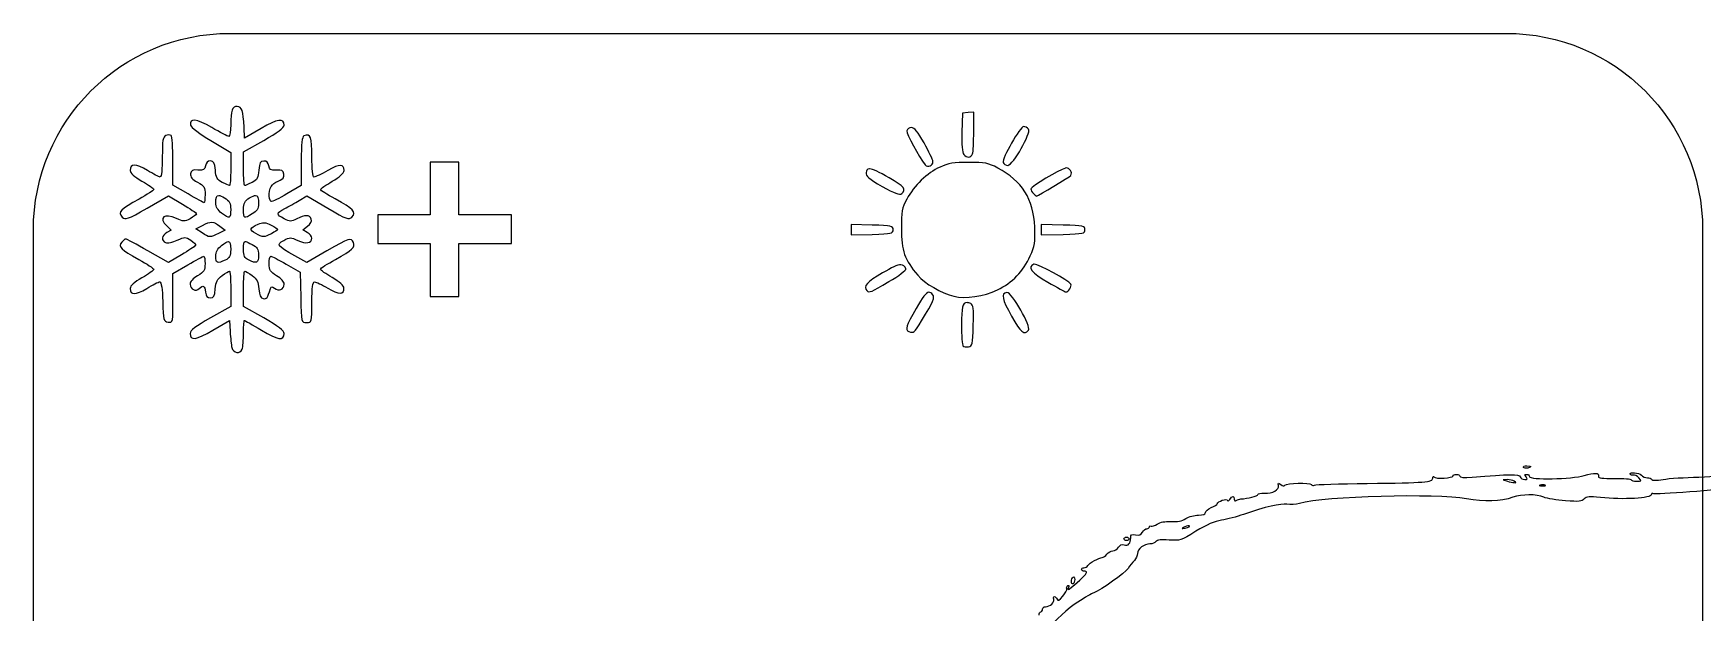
# Model space of a CAD drawing. Extents: x 134 to 417, y 456 to 598.
# Drawn here: x 134 to 275.7, y 548.6 to 597.8 of the extents above; entities that cross this region are included whole.
import ezdxf

# ---------------------------------------------------------------- set-up
doc = ezdxf.new("R2010")
doc.units = 0
doc.layers.add('Layer_1', color=7, linetype='CONTINUOUS')

msp = doc.modelspace()

# ---------------------------------------------------------------- linework, layer by layer
at = {"layer": 'Layer_1', "color": 7}
for points in [[(150.687652, 597.783155), (259.027668, 597.783155)], [(151.306138, 591.583207), (151.306169, 591.585446)], [(213.838883, 591.113789), (213.361342, 591.059648), (212.885271, 591.004089), (212.835467, 589.383975)], [(213.837432, 589.470489), (213.838883, 591.113789)], [(153.326123, 589.721383), (151.925729, 588.905459), (151.877426, 589.835648)], [(208.547872, 589.7912), (208.547872, 589.791002)], [(149.069364, 588.685207), (150.746613, 587.689112), (150.746613, 586.279925)], [(151.834912, 586.300986), (151.834912, 587.735062), (153.554641, 588.70624)], [(147.131391, 584.16029), (145.845261, 584.901522), (145.845261, 586.962536)], [(156.734804, 586.9455), (156.734804, 584.887405), (155.521911, 584.162303)], [(221.677279, 586.366495), (221.67726, 586.366268)], [(143.645074, 582.950435), (145.461475, 583.989021), (146.647998, 583.294674)], [(149.72561, 584.031087), (149.725604, 584.032703)], [(152.860377, 584.032844), (152.860374, 584.032703)], [(156.563425, 583.604586), (157.207952, 583.991289), (158.981873, 582.952731)], [(145.317917, 581.443821), (145.698783, 581.089348), (145.317917, 580.885821)], [(148.316454, 580.859827), (147.793507, 581.20554), (148.353075, 581.494136)], [(149.151382, 581.760734), (149.152884, 581.760734)], [(149.151413, 581.760592), (149.151382, 581.760734)], [(149.82378, 581.438463), (150.263229, 581.100092), (149.696334, 580.807103)], [(153.559123, 581.717789), (153.559103, 581.718214)], [(153.619169, 581.716712), (153.619169, 581.71521)], [(157.248998, 580.891037), (156.857882, 581.101934), (157.278294, 581.418337)], [(203.43996, 581.571663), (203.43996, 581.12634), (203.43996, 580.681018), (205.216815, 580.72949)], [(205.216815, 581.521972), (203.43996, 581.571663)], [(219.557631, 581.571663), (219.557631, 581.12634), (219.557631, 580.681018), (221.419446, 580.730907)], [(221.419446, 581.521915), (219.557631, 581.571663)], [(133.991518, 472.747011), (133.991518, 581.087021)], [(150.553239, 580.119985), (150.554738, 580.119985)], [(151.9859, 580.114202), (151.985857, 580.114315)], [(275.723802, 581.087021), (275.723802, 472.747011)], [(146.560105, 578.99327), (145.452685, 578.332627), (143.702201, 579.33167)], [(158.92185, 579.339493), (157.206518, 578.35074), (156.198705, 578.913248)], [(145.845266, 575.319115), (145.845266, 577.410914), (147.1021, 578.144803)], [(155.464773, 578.195175), (156.643974, 577.509616), (156.695281, 575.381194)], [(218.96286, 578.201355), (218.962905, 578.201241)], [(150.745156, 576.111597), (150.745156, 574.613062), (149.021031, 573.643329)], [(153.559037, 573.634514), (151.834915, 574.607166), (151.834915, 576.107175)], [(216.657349, 575.803528), (216.657247, 575.803556)], [(149.233439, 572.595871), (150.654336, 573.420555), (150.702639, 572.474265)], [(259.144109, 559.917247), (258.783973, 559.905058), (259.144109, 559.789716)]]:
    msp.add_lwpolyline(points, dxfattribs=at)
for points in [[(150.687652, 597.783155)], [(218.078144, 589.877459)], [(167.67726, 586.845181), (167.67726, 582.39354), (163.251967, 582.39354), (163.251967, 579.957503), (167.67726, 579.957503), (167.67726, 575.457503), (170.11476, 575.457503), (170.11476, 579.957503), (174.58986, 579.957503), (174.58986, 582.39354), (170.11476, 582.39354), (170.11476, 586.845181)], [(213.405293, 586.842347)], [(204.99857, 586.2812)], [(150.553278, 580.119985)], [(207.639666, 578.149934)], [(210.028822, 575.812145)], [(213.266126, 574.937884)], [(259.144109, 559.91719)], [(260.872889, 560.900483)], [(261.919877, 559.457487)], [(231.758957, 555.912539)], [(226.804221, 554.747896)], [(222.266551, 551.074535)]]:
    msp.add_lwpolyline(points, close=True, dxfattribs=at)
for points in [[(133.991518, 581.087021), (133.991518, 590.33668), (141.437993, 597.783155), (150.687652, 597.783155)], [(259.027668, 597.783155), (268.277326, 597.783155), (275.723802, 590.33668), (275.723802, 581.087021)], [(151.306169, 591.585446), (150.869032, 591.585446), (150.745133, 591.243106), (150.745133, 590.028318)], [(151.877426, 589.835648), (151.807978, 591.222271), (151.689886, 591.583207), (151.306138, 591.583207)], [(149.141137, 589.792476), (147.841637, 590.544904), (147.213323, 590.615062), (147.330592, 589.997704)], [(147.330592, 589.997704), (147.364353, 589.821106), (148.141111, 589.236035), (149.069364, 588.685207)], [(150.588405, 589.045405), (150.501098, 589.045405), (149.850916, 589.381736), (149.141137, 589.792476)], [(150.745133, 590.028318), (150.745133, 589.487411), (150.673728, 589.045405), (150.588405, 589.045405)], [(155.280226, 590.001163), (155.287596, 590.618463), (154.729604, 590.538611), (153.326123, 589.721383)], [(153.554641, 588.70624), (154.711276, 589.359285), (155.277646, 589.783689), (155.280226, 590.001163)], [(208.547872, 589.791002), (208.36277, 589.791002), (208.18722, 589.667695), (208.158216, 589.517175)], [(209.623065, 588.491884), (209.101544, 589.409884), (208.785628, 589.7912), (208.547872, 589.7912)], [(218.078144, 589.877459), (217.779316, 589.877459), (216.212173, 587.142989), (216.332048, 586.830583)], [(216.734879, 586.585953), (217.166828, 586.588192), (218.739472, 589.351235), (218.483901, 589.659191)], [(218.483901, 589.659191), (218.383838, 589.779663), (218.201031, 589.877459), (218.078144, 589.877459)], [(145.227107, 589.116158), (144.991576, 589.024882), (144.938529, 588.690734), (144.938537, 587.299745)], [(145.679746, 589.124662), (145.58847, 589.180221), (145.385853, 589.177386), (145.227107, 589.116158)], [(145.845261, 586.962536), (145.845261, 588.096167), (145.771021, 589.068564), (145.679746, 589.124662)], [(156.96186, 589.087103), (156.799151, 589.027575), (156.734804, 588.426403), (156.734804, 586.9455)], [(157.643016, 587.30292), (157.643016, 589.01377), (157.533344, 589.297603), (156.96186, 589.087103)], [(208.158216, 589.517175), (208.113741, 589.285868), (209.18247, 587.308192), (209.713881, 586.638763)], [(210.367208, 586.90692), (210.364089, 587.063392), (210.029182, 587.777043), (209.623065, 588.491884)], [(212.835467, 589.383975), (212.803152, 588.338133), (212.857577, 587.677235), (212.986355, 587.520706)], [(213.733429, 587.553021), (213.791255, 587.703824), (213.837432, 588.566492), (213.837432, 589.470489)], [(144.938537, 587.299745), (144.938537, 586.301468), (144.86495, 585.594677), (144.759813, 585.594677)], [(149.022493, 586.958142), (148.784581, 586.958142), (148.638711, 586.815843), (148.600619, 586.549471)], [(149.441437, 586.186183), (149.395771, 586.818763), (149.320142, 586.958142), (149.022493, 586.958142)], [(153.559037, 586.955761), (153.261587, 586.955761), (153.185927, 586.816863), (153.140088, 586.183802)], [(153.979444, 586.548536), (153.941715, 586.815559), (153.797346, 586.955761), (153.559037, 586.955761)], [(157.82758, 585.593459), (157.716462, 585.593459), (157.643016, 586.267537), (157.643016, 587.30292)], [(209.713881, 586.638763), (209.931015, 586.365219), (210.374408, 586.547203), (210.367208, 586.90692)], [(213.405293, 586.842347), (212.14569, 586.842914), (211.677831, 586.767796), (210.978045, 586.446857)], [(212.986355, 587.520706), (213.253946, 587.198435), (213.60329, 587.213912), (213.733429, 587.553021)], [(215.880877, 586.361874), (215.077343, 586.78384), (214.773831, 586.841723), (213.405293, 586.842347)], [(216.332048, 586.830583), (216.38395, 586.695654), (216.565112, 586.585103), (216.734879, 586.585953)], [(143.66704, 586.157185), (142.706455, 586.748293), (142.215386, 586.750051), (142.215386, 586.162854)], [(142.215386, 586.162854), (142.215386, 585.926444), (142.540668, 585.628155), (143.212938, 585.248766)], [(144.759813, 585.594677), (144.6606, 585.594677), (144.169863, 585.847811), (143.66704, 586.157185)], [(147.336457, 585.868306), (147.298728, 585.61092), (147.471783, 585.404161), (147.926789, 585.159333)], [(147.966338, 586.187657), (147.508965, 586.223374), (147.37773, 586.155626), (147.336457, 585.868306)], [(148.600619, 586.549471), (148.552997, 586.213339), (148.442956, 586.151147), (147.966338, 586.187657)], [(150.021516, 585.141758), (149.58597, 585.367112), (149.487676, 585.54544), (149.441437, 586.186183)], [(150.746613, 586.279925), (150.746613, 585.504649), (150.70055, 584.870766), (150.647003, 584.870766)], [(151.934522, 584.868356), (151.878963, 584.868356), (151.834912, 585.512444), (151.834912, 586.300986)], [(153.140088, 586.183802), (153.094479, 585.543257), (152.994302, 585.364561), (152.558546, 585.139348)], [(154.615187, 586.185248), (154.138765, 586.149531), (154.027264, 586.213877), (153.979444, 586.548536)], [(155.248002, 585.836614), (155.202392, 586.156873), (155.085661, 586.221361), (154.615187, 586.185248)], [(154.93159, 585.325386), (155.184384, 585.404756), (155.285898, 585.570016), (155.248002, 585.836614)], [(159.000925, 586.153018), (158.456432, 585.845657), (157.928777, 585.593459), (157.82758, 585.593459)], [(160.366156, 586.141679), (160.366156, 586.727033), (160.022815, 586.730407), (159.000925, 586.153018)], [(159.367136, 585.232013), (160.016987, 585.603862), (160.366156, 585.92103), (160.366156, 586.141679)], [(204.689489, 585.967717), (204.648386, 585.680851), (204.920938, 585.449374), (206.064981, 584.803188)], [(204.945826, 586.279726), (204.787936, 586.265553), (204.716701, 586.158403), (204.689489, 585.967717)], [(204.99855, 586.281229), (204.980125, 586.281767), (204.962238, 586.281257), (204.945826, 586.279726)], [(206.646523, 585.534129), (205.769211, 586.036089), (205.273933, 586.273065), (204.99857, 586.2812)], [(207.718792, 584.186482), (208.14512, 584.540303), (207.945536, 584.790885), (206.646523, 585.534129)], [(210.978045, 586.446857), (209.886653, 585.9464), (208.745266, 584.847663), (208.150897, 583.726646)], [(219.009779, 581.35212), (218.913684, 583.722196), (217.941636, 585.279692), (215.880877, 586.361874)], [(221.618696, 586.357764), (221.075127, 586.215465), (218.702254, 584.775323), (218.696329, 584.583843)], [(219.162146, 583.986129), (219.288572, 583.986129), (222.002833, 585.610523), (222.077188, 585.73074)], [(221.67726, 586.366268), (221.657417, 586.364794), (221.638255, 586.363433), (221.618696, 586.357764)], [(222.077188, 585.73074), (222.236495, 585.988126), (221.967884, 586.384948), (221.677279, 586.366495)], [(144.211961, 584.542712), (144.211961, 584.465326), (143.649805, 584.09807), (142.962454, 583.726816)], [(143.212938, 585.248766), (143.761992, 584.938854), (144.211961, 584.620693), (144.211961, 584.542712)], [(148.493699, 583.417641), (148.452001, 583.417641), (147.838986, 583.752328), (147.131391, 584.16029)], [(147.926789, 585.159333), (148.490527, 584.855742), (148.568391, 584.727219), (148.568391, 584.114907)], [(148.568391, 584.114907), (148.568391, 583.731295), (148.535396, 583.417641), (148.493699, 583.417641)], [(149.475112, 583.402674), (149.475112, 583.836233), (149.535122, 584.031682), (149.72561, 584.031087)], [(149.725604, 584.032703), (149.840691, 584.032419), (150.001557, 583.960419), (150.226583, 583.827474)], [(150.647003, 584.870766), (150.591416, 584.870766), (150.31023, 584.993222), (150.021516, 585.141758)], [(152.558546, 585.139348), (152.269832, 584.990529), (151.989491, 584.868356), (151.934522, 584.868356)], [(152.353534, 583.827616), (152.583111, 583.962545), (152.746279, 584.035963), (152.860377, 584.032844)], [(152.860374, 584.032703), (153.050862, 584.027033), (153.105004, 583.812167), (153.105004, 583.335437)], [(154.161074, 583.526548), (153.91086, 583.68132), (153.995899, 584.644561), (154.2856, 584.934262)], [(155.521911, 584.162303), (154.854802, 583.762873), (154.242825, 583.476148), (154.161074, 583.526548)], [(154.2856, 584.934262), (154.436403, 585.085065), (154.726818, 585.260303), (154.93159, 585.325386)], [(158.369576, 584.537695), (158.368898, 584.605159), (158.818082, 584.917906), (159.367136, 585.232013)], [(159.616157, 583.737871), (158.931578, 584.11074), (158.370369, 584.47023), (158.369576, 584.537695)], [(206.064981, 584.803188), (207.13934, 584.196347), (207.547747, 584.044523), (207.718792, 584.186482)], [(218.696329, 584.583843), (218.693211, 584.48378), (218.783948, 584.308599), (218.898468, 584.194192)], [(218.898468, 584.194192), (219.012704, 584.079956), (219.131249, 583.986129), (219.162146, 583.986129)], [(142.962454, 583.726816), (141.403601, 582.88487), (141.138317, 582.600781), (141.537161, 582.20189)], [(141.537161, 582.20189), (141.802257, 581.936851), (141.981491, 582.000063), (143.645074, 582.950435)], [(146.141164, 582.082495), (145.117675, 582.570649), (144.567266, 582.143156), (145.317917, 581.443821)], [(146.647998, 583.294674), (147.300625, 582.912904), (147.836937, 582.540744), (147.838915, 582.468517)], [(149.974628, 582.531106), (149.641464, 582.779704), (149.475112, 583.069518), (149.475112, 583.402674)], [(150.745133, 582.834328), (150.745133, 582.048734), (150.664771, 582.016589), (149.974628, 582.531106)], [(150.226583, 583.827474), (150.652208, 583.576041), (150.745133, 583.397459), (150.745133, 582.834328)], [(151.834983, 582.83447), (151.834983, 583.397799), (151.927705, 583.576183), (152.353534, 583.827616)], [(152.577655, 582.459474), (151.861533, 582.036403), (151.834983, 582.049698), (151.834983, 582.83447)], [(153.105004, 583.335437), (153.105004, 582.903266), (152.979883, 582.697188), (152.577655, 582.459474)], [(155.283174, 582.054772), (154.591651, 582.412334), (154.598769, 582.552224), (155.328557, 582.920501)], [(155.328557, 582.920501), (155.652993, 583.085194), (156.208833, 583.392271), (156.563425, 583.604586)], [(158.981873, 582.952731), (160.602834, 582.003663), (160.780966, 581.939175), (161.044376, 582.202712)], [(161.044376, 582.202712), (161.442026, 582.600356), (161.173409, 582.890397), (159.616157, 583.737871)], [(208.150897, 583.726646), (207.747726, 582.966196), (207.691424, 582.657786), (207.689468, 581.212967)], [(147.304247, 582.059818), (146.818497, 581.808668), (146.707877, 581.811786), (146.141164, 582.082495)], [(147.838915, 582.468517), (147.841166, 582.397084), (147.599529, 582.212832), (147.304247, 582.059818)], [(148.353075, 581.494136), (148.70886, 581.678671), (148.940289, 581.768813), (149.151413, 581.760592)], [(149.152884, 581.760734), (149.364009, 581.75223), (149.553119, 581.645931), (149.82378, 581.438463)], [(152.873563, 580.800866), (152.293958, 581.1152), (152.338535, 581.284797), (153.083044, 581.593348)], [(153.083044, 581.593348), (153.274552, 581.673285), (153.41864, 581.715238), (153.559123, 581.717789)], [(153.559103, 581.718214), (153.579229, 581.718583), (153.599071, 581.717988), (153.619169, 581.716712)], [(153.619169, 581.71521), (153.779893, 581.703871), (153.943251, 581.641509), (154.175811, 581.52047)], [(154.175811, 581.52047), (154.485553, 581.359745), (154.738312, 581.193238), (154.738312, 581.148394)], [(154.738312, 581.148394), (154.738312, 581.102756), (154.498105, 580.941748), (154.203644, 580.789528)], [(156.362769, 582.049103), (155.881777, 581.800504), (155.7723, 581.799937), (155.283174, 582.054772)], [(157.585912, 582.032095), (157.445031, 582.401563), (157.052903, 582.408082), (156.362769, 582.049103)], [(157.278294, 581.418337), (157.54716, 581.621014), (157.658335, 581.843364), (157.585912, 582.032095)], [(206.992208, 581.126454), (206.992208, 581.447307), (206.86102, 581.476249), (205.216815, 581.521972)], [(205.216815, 580.72949), (206.861108, 580.775128), (206.992208, 580.805459), (206.992208, 581.126454)], [(207.689468, 581.212967), (207.687217, 579.365827), (207.969985, 578.5628), (209.086926, 577.257871)], [(218.640645, 578.905821), (219.016318, 579.725714), (219.063104, 580.037185), (219.009779, 581.35212)], [(223.282732, 581.126426), (223.282732, 581.44847), (223.150609, 581.476192), (221.419446, 581.521915)], [(221.419446, 580.730907), (223.150484, 580.776545), (223.282732, 580.804608), (223.282732, 581.126426)], [(141.488824, 580.059748), (141.174709, 579.681153), (141.406931, 579.448769), (142.934621, 578.611018)], [(141.834521, 580.332158), (141.76904, 580.332158), (141.61305, 580.208851), (141.488824, 580.059748)], [(143.702201, 579.33167), (142.740017, 579.881307), (141.900199, 580.332158), (141.834521, 580.332158)], [(145.317917, 580.885821), (144.870866, 580.646577), (144.818552, 580.185975), (145.219782, 580.031799)], [(145.219782, 580.031799), (145.374554, 579.972271), (145.814462, 580.065531), (146.196828, 580.237027)], [(146.196828, 580.237027), (146.85283, 580.533077), (146.918914, 580.533361), (147.36577, 580.239862)], [(147.752493, 579.790145), (147.704871, 579.714744), (147.169287, 579.356189), (146.560105, 578.99327)], [(147.36577, 580.239862), (147.626104, 580.069216), (147.799519, 579.866142), (147.752493, 579.790145)], [(149.696334, 580.807103), (148.987162, 580.440413), (148.952611, 580.44098), (148.316454, 580.859827)], [(149.475155, 578.866079), (149.475155, 579.22384), (149.632705, 579.520911), (149.954165, 579.7743)], [(149.954165, 579.7743), (150.245734, 580.003622), (150.433963, 580.123811), (150.553278, 580.119985)], [(150.554738, 580.119985), (150.706307, 580.114315), (150.746644, 579.9003), (150.746644, 579.453474)], [(151.835012, 579.45064), (151.835012, 579.915522), (151.837262, 580.108958), (151.9859, 580.114202)], [(151.985857, 580.114315), (151.995779, 580.114684), (152.006834, 580.115818), (152.018116, 580.114315)], [(152.018116, 580.114315), (152.125265, 580.102977), (152.297527, 580.012835), (152.570364, 579.87252)], [(152.570364, 579.87252), (153.007495, 579.646599), (153.105032, 579.479043), (153.105032, 578.964328)], [(154.203644, 580.789528), (153.556373, 580.454785), (153.510718, 580.455351), (152.873563, 580.800866)], [(156.198705, 578.913248), (154.668623, 579.768885), (154.587677, 579.8804), (155.252415, 580.224271)], [(155.252415, 580.224271), (155.766144, 580.489877), (155.863891, 580.490444), (156.438938, 580.215767)], [(156.438938, 580.215767), (157.117164, 579.892363), (157.643042, 579.975956), (157.643042, 580.40909)], [(157.643042, 580.40909), (157.643042, 580.557909), (157.465281, 580.775525), (157.248998, 580.891037)], [(161.165985, 580.036759), (160.995339, 580.480438), (160.786718, 580.414986), (158.92185, 579.339493)], [(159.645481, 578.610026), (161.09718, 579.405711), (161.325527, 579.62103), (161.165985, 580.036759)], [(142.934621, 578.611018), (143.636658, 578.226271), (144.211961, 577.843566), (144.211961, 577.761418)], [(147.1021, 578.144803), (147.793428, 578.548599), (148.405399, 578.878693), (148.462937, 578.878693)], [(148.462937, 578.878693), (148.520452, 578.878693), (148.568414, 578.589871), (148.568414, 578.237071)], [(150.283752, 578.545282), (149.597186, 578.232536), (149.475155, 578.281093), (149.475155, 578.866079)], [(150.746644, 579.453474), (150.746644, 578.882832), (150.662738, 578.717912), (150.283752, 578.545282)], [(152.243702, 578.555629), (151.925026, 578.708416), (151.835012, 578.905764), (151.835012, 579.45064)], [(153.105032, 578.964328), (153.105032, 578.294019), (152.945158, 578.217711), (152.243702, 578.555629)], [(154.01166, 578.237638), (154.01166, 578.590438), (154.073993, 578.879232), (154.149338, 578.879232)], [(154.149338, 578.879232), (154.22474, 578.879232), (154.816313, 578.571985), (155.464773, 578.195175)], [(158.368133, 577.773578), (158.368133, 577.84898), (158.943444, 578.225279), (159.645481, 578.610026)], [(215.855977, 576.023014), (217.104945, 576.627559), (218.041455, 577.597037), (218.640645, 578.905821)], [(143.212938, 577.049496), (142.540668, 576.670107), (142.215386, 576.370485), (142.215386, 576.133963)], [(144.211961, 577.761418), (144.211961, 577.680063), (143.761992, 577.359437), (143.212938, 577.049496)], [(147.932668, 577.220482), (147.55506, 576.997679), (147.296931, 576.703726), (147.296931, 576.49538)], [(148.568414, 578.237071), (148.568414, 577.696391), (148.468833, 577.536403), (147.932668, 577.220482)], [(149.439997, 576.105729), (149.48365, 576.706164), (149.606957, 576.952495), (150.012748, 577.241005)], [(150.012748, 577.241005), (150.297097, 577.443399), (150.578705, 577.608659), (150.638233, 577.608659)], [(150.638233, 577.608659), (150.697789, 577.608659), (150.747168, 576.93526), (150.745156, 576.111597)], [(151.834915, 576.107175), (151.834915, 576.932426), (151.884351, 577.60863), (151.941838, 577.60863)], [(151.941838, 577.60863), (152.001394, 577.60863), (152.282976, 577.444221), (152.567323, 577.240977)], [(152.567323, 577.240977), (152.972113, 576.952835), (153.096622, 576.705824), (153.140077, 576.107175)], [(154.647403, 577.222523), (154.111844, 577.538444), (154.01166, 577.697128), (154.01166, 578.237638)], [(155.28314, 576.497421), (155.28314, 576.706051), (155.025017, 576.999862), (154.647403, 577.222523)], [(159.367164, 577.064605), (158.81811, 577.378712), (158.368133, 577.697978), (158.368133, 577.773578)], [(160.364716, 576.162252), (160.364716, 576.3723), (160.002136, 576.701289), (159.367164, 577.064605)], [(206.082539, 577.46001), (204.768907, 576.6927), (204.425294, 576.298882), (204.76857, 575.955607)], [(207.639666, 578.149934), (207.342196, 578.14143), (206.866687, 577.91806), (206.082539, 577.46001)], [(206.639175, 576.7232), (207.463411, 577.208322), (208.10931, 577.690183), (208.074728, 577.793988)], [(208.074728, 577.793988), (207.994507, 578.034649), (207.870945, 578.156851), (207.639666, 578.149934)], [(209.086926, 577.257871), (209.682547, 576.562022), (211.078837, 575.752022), (212.154316, 575.479556)], [(218.933566, 578.198407), (218.342767, 577.971635), (218.736332, 577.467465), (220.125951, 576.669115)], [(218.962905, 578.201241), (218.950999, 578.201411), (218.940795, 578.2011), (218.933566, 578.198407)], [(222.09177, 576.499207), (221.899808, 576.809629), (219.334037, 578.19594), (218.96286, 578.201355)], [(142.215386, 576.133963), (142.215386, 575.554363), (142.665333, 575.558501), (143.620166, 576.145301)], [(143.620166, 576.145301), (144.117034, 576.451103), (144.613264, 576.700466), (144.723197, 576.700466)], [(144.723197, 576.700466), (144.85019, 576.700466), (144.943279, 576.091868), (144.976615, 575.021761)], [(147.296931, 576.49538), (147.296931, 576.073528), (147.784708, 575.84497), (148.071832, 576.132092)], [(148.071832, 576.132092), (148.395861, 576.45612), (148.540192, 576.377289), (148.602104, 575.839131)], [(148.602104, 575.839131), (148.643802, 575.480151), (148.760787, 575.33961), (149.022516, 575.33961)], [(149.022516, 575.33961), (149.319366, 575.33961), (149.394555, 575.47794), (149.439997, 576.105729)], [(153.140077, 576.107175), (153.179762, 575.549799), (153.280845, 575.326514), (153.513612, 575.282463)], [(153.513612, 575.282463), (153.806893, 575.226904), (153.876141, 575.322715), (154.122987, 576.132063)], [(154.122987, 576.132063), (154.182543, 576.328504), (154.251652, 576.333607), (154.465761, 576.157575)], [(154.465761, 576.157575), (154.819559, 575.863906), (155.28314, 576.056945), (155.28314, 576.497421)], [(157.643033, 574.976917), (157.643033, 576.237144), (157.704772, 576.70007), (157.870089, 576.698085)], [(157.870089, 576.698085), (157.995096, 576.696583), (158.497651, 576.459408), (158.987769, 576.170756)], [(158.987769, 576.170756), (159.92712, 575.617717), (160.364716, 575.615251), (160.364716, 576.162252)], [(204.76857, 575.955607), (204.964444, 575.759733), (205.094378, 575.813874), (206.639175, 576.7232)], [(210.028822, 575.81206), (209.791278, 575.797887), (209.505336, 575.40166), (208.940445, 574.433629)], [(209.403337, 573.389203), (210.435659, 575.088574), (210.552171, 575.363166), (210.343771, 575.614287)], [(210.343771, 575.614287), (210.234353, 575.746098), (210.1367, 575.818948), (210.028822, 575.812145)], [(212.154316, 575.479556), (213.122571, 575.234359), (214.709638, 575.468218), (215.855977, 576.023014)], [(216.636837, 575.802054), (216.137659, 575.705959), (216.234266, 575.237194), (217.048459, 573.78937)], [(216.657247, 575.803556), (216.650443, 575.80384), (216.64279, 575.803301), (216.636837, 575.802054)], [(218.484003, 572.592583), (218.740425, 572.901588), (217.0879, 575.786378), (216.657349, 575.803528)], [(220.125951, 576.669115), (220.909411, 576.21903), (221.598391, 575.848485), (221.658174, 575.845877)], [(221.658174, 575.845877), (221.853764, 575.837374), (222.189052, 576.341799), (222.09177, 576.499207)], [(144.976615, 575.021761), (145.026193, 573.437109), (145.051478, 573.340674), (145.436576, 573.285909)], [(145.436576, 573.285909), (145.839784, 573.228366), (145.845266, 573.253594), (145.845266, 575.319115)], [(156.695281, 575.381194), (156.746871, 573.253084), (156.747098, 573.252772), (157.194788, 573.252772)], [(157.194788, 573.252772), (157.639666, 573.252772), (157.643033, 573.264111), (157.643033, 574.976917)], [(208.940445, 574.433629), (208.080329, 572.959641), (207.978106, 572.633997), (208.335464, 572.489799)], [(213.266129, 574.937827), (212.881042, 574.952), (212.798843, 574.498372), (212.798843, 573.076032)], [(213.584, 574.858797), (213.46041, 574.906419), (213.354904, 574.934199), (213.266126, 574.937884)], [(213.800794, 573.001367), (213.841358, 574.450041), (213.803045, 574.774637), (213.584, 574.858797)], [(149.021031, 573.643329), (147.77034, 572.939685), (147.296917, 572.577021), (147.296917, 572.322044)], [(151.834944, 572.36), (151.834944, 572.950911), (151.864651, 573.433736), (151.902295, 573.433736)], [(151.902295, 573.433736), (151.940024, 573.433736), (152.59627, 573.057918), (153.359816, 572.598763)], [(153.359816, 572.598763), (154.759329, 571.75761), (155.283151, 571.680876), (155.283151, 572.316148)], [(155.283151, 572.316148), (155.283151, 572.563329), (154.792466, 572.938608), (153.559037, 573.634514)], [(208.335464, 572.489799), (208.734471, 572.328791), (208.784758, 572.370744), (209.403337, 573.389203)], [(212.798843, 573.076032), (212.798843, 572.148961), (212.852985, 571.334511), (212.920421, 571.266933)], [(213.397963, 571.195216), (213.723635, 571.241704), (213.755525, 571.385137), (213.800794, 573.001367)], [(217.048459, 573.78937), (217.831646, 572.396681), (218.120973, 572.155112), (218.484003, 572.592583)], [(147.296917, 572.322044), (147.296917, 571.689238), (147.790868, 571.758829), (149.233439, 572.595871)], [(150.702639, 572.474265), (150.728434, 571.953767), (150.792185, 571.34412), (150.841791, 571.119304)], [(151.723627, 570.997698), (151.785139, 571.156438), (151.834944, 571.769062), (151.834944, 572.36)], [(212.920421, 571.266933), (212.987914, 571.199185), (213.203404, 571.167437), (213.397963, 571.195216)], [(150.841791, 571.119304), (150.948941, 570.645266), (151.556151, 570.561191), (151.723627, 570.997698)], [(247.251708, 559.598556), (252.219566, 559.651762), (252.804651, 559.699214), (252.807826, 560.049446)], [(252.807826, 560.049446), (252.808914, 560.193219), (252.85335, 560.231459), (252.915883, 560.142961)], [(252.915883, 560.142961), (253.043101, 559.962933), (254.534272, 560.047348), (254.534272, 560.234577)], [(254.534272, 560.234577), (254.534272, 560.306151), (254.663929, 560.364715), (254.82238, 560.364715)], [(254.82238, 560.364715), (254.980837, 560.364715), (255.110488, 560.294558), (255.110488, 560.208838)], [(255.110488, 560.208838), (255.110488, 560.103673), (255.45024, 560.08023), (256.154871, 560.136725)], [(256.154871, 560.136725), (259.349958, 560.392948), (260.148665, 560.397852), (260.239269, 560.16167)], [(259.720316, 559.789716), (259.601488, 559.866535), (259.34218, 559.92388), (259.144109, 559.91719)], [(260.239269, 560.16167), (260.287628, 560.035641), (260.457877, 559.932489), (260.617547, 559.932489)], [(260.504252, 560.955702), (260.459889, 561.027475), (260.589489, 561.086237), (260.792215, 561.086237)], [(260.872883, 560.900483), (260.714511, 560.859069), (260.54862, 560.884042), (260.504252, 560.955702)], [(260.728551, 560.148574), (260.581689, 560.32554), (260.591525, 560.364659), (260.782948, 560.364659)], [(260.617547, 559.932489), (260.859285, 559.932489), (260.877852, 559.968659), (260.728551, 560.148574)], [(260.782948, 560.364659), (260.9115, 560.364659), (261.016892, 560.283644), (261.017147, 560.184602)], [(260.792215, 561.086237), (261.2336, 561.086237), (261.269257, 561.004146), (260.872889, 560.900483)], [(261.017147, 560.184602), (261.018235, 559.881264), (264.632888, 559.95012), (265.670076, 560.273213)], [(265.670076, 560.273213), (266.529864, 560.541059), (266.953703, 560.511607), (266.888169, 560.188599)], [(266.888169, 560.188599), (266.859709, 560.048284), (267.184704, 560.008769), (268.255335, 560.022403)], [(268.255335, 560.022403), (269.027816, 560.032325), (269.659848, 559.983626), (269.659848, 559.914347)], [(269.583934, 560.370951), (269.442683, 560.599481), (270.330902, 560.525525), (270.524166, 560.292659)], [(269.853622, 560.303997), (269.752113, 560.265077), (269.630762, 560.29521), (269.583934, 560.370951)], [(269.659848, 559.914347), (269.659848, 559.845096), (269.864368, 559.788432), (270.114335, 559.788432)], [(270.303491, 560.081619), (270.157564, 560.242854), (269.955119, 560.342945), (269.853622, 560.303997)], [(270.114335, 559.788432), (270.56232, 559.788432), (270.565027, 559.792684), (270.303491, 560.081619)], [(270.524166, 560.292659), (270.622811, 560.17383), (270.852219, 560.076574), (271.033985, 560.076574)], [(271.033985, 560.076574), (271.215771, 560.076574), (271.386082, 560.012652), (271.412493, 559.934529)], [(271.412493, 559.934529), (271.443957, 559.841468), (271.774227, 559.843055), (272.370146, 559.939348)], [(272.370146, 559.939348), (272.870444, 560.020051), (274.231743, 560.110221), (275.39526, 560.139758)], [(275.39526, 560.139758), (276.722269, 560.173462), (277.731181, 560.270151), (278.102188, 560.399213)], [(235.575774, 558.239187), (235.812637, 558.551242), (235.951458, 558.561407), (235.951458, 558.267534)], [(236.527486, 558.278022), (237.082158, 558.31062), (237.968189, 558.541616), (237.968189, 558.653522)], [(237.968189, 558.653522), (237.968189, 558.722035), (238.211289, 558.77099), (238.508388, 558.762287)], [(238.508388, 558.762287), (239.222302, 558.741311), (239.791606, 559.052453), (239.719011, 559.423857)], [(239.719011, 559.423857), (239.669915, 559.675091), (239.691231, 559.684332), (239.90726, 559.505154)], [(239.90726, 559.505154), (240.050126, 559.386581), (240.191082, 559.358688), (240.247993, 559.43769)], [(240.247993, 559.43769), (240.387259, 559.631126), (242.38887, 559.689718), (242.503815, 559.503737)], [(255.686944, 558.282648), (253.086486, 558.758078), (243.633606, 558.50582), (241.506196, 557.904223)], [(242.503815, 559.503737), (242.555491, 559.420115), (242.670776, 559.396814), (242.76001, 559.451948)], [(242.76001, 559.451948), (242.849245, 559.507082), (244.870509, 559.573072), (247.251708, 559.598556)], [(259.144109, 559.789716), (259.342194, 559.726277), (259.601474, 559.668903), (259.720316, 559.662242)], [(262.242088, 558.429766), (261.604945, 558.695968), (260.393156, 558.691404), (259.613566, 558.419845)], [(259.720316, 559.662242), (259.912392, 559.65147), (259.912392, 559.66536), (259.720316, 559.789716)], [(261.919865, 559.45743), (261.779692, 559.420892), (261.859516, 559.388633), (262.097201, 559.385685)], [(262.352035, 559.452101), (262.254495, 559.491588), (262.060038, 559.493969), (261.919877, 559.457487)], [(262.097201, 559.385685), (262.334886, 559.382902), (262.449564, 559.412614), (262.352035, 559.452101)], [(264.082178, 558.12399), (263.342741, 558.178132), (262.514701, 558.315896), (262.242088, 558.429766)], [(267.039899, 558.406888), (266.071595, 558.51554), (265.900467, 558.499354), (265.679439, 558.278195)], [(271.388716, 558.661326), (271.388716, 558.329769), (268.982274, 558.188972), (267.039899, 558.406888)], [(271.496744, 558.732532), (271.43733, 558.768589), (271.388716, 558.736217), (271.388716, 558.661326)], [(278.495986, 559.278456), (277.353502, 559.052904), (271.695943, 558.611617), (271.496744, 558.732532)], [(232.907321, 556.906762), (233.337983, 556.906762), (233.502542, 556.966006), (233.502542, 557.120778)], [(233.502542, 557.120778), (233.502542, 557.238699), (233.729427, 557.429726), (234.006727, 557.545606)], [(234.006727, 557.545606), (234.28404, 557.661543), (234.510914, 557.810079), (234.510914, 557.876069)], [(234.510914, 557.876069), (234.510914, 558.076479), (235.374381, 558.35331), (235.379815, 558.154715)], [(235.379815, 558.154715), (235.382598, 558.062589), (235.470495, 558.100573), (235.575774, 558.239187)], [(235.951458, 558.267534), (235.951458, 558.124668), (236.01691, 558.083565), (236.131345, 558.154148)], [(236.131345, 558.154148), (236.230274, 558.215376), (236.408545, 558.270935), (236.527486, 558.278022)], [(240.433832, 557.825703), (239.910474, 557.910743), (238.594592, 557.603751), (236.742936, 556.964765)], [(241.506196, 557.904223), (241.193937, 557.816066), (240.711372, 557.780632), (240.433832, 557.825703)], [(259.613566, 558.419845), (258.569836, 558.056245), (257.189632, 558.008084), (255.686944, 558.282648)], [(265.679439, 558.278195), (265.458875, 558.05766), (265.254993, 558.0381), (264.082178, 558.12399)], [(228.16438, 555.4512), (228.2537, 555.618161), (228.421738, 555.754677), (228.537794, 555.754677)], [(228.537794, 555.754677), (228.653844, 555.754677), (228.748805, 555.823276), (228.748805, 555.907181)], [(228.748805, 555.907181), (228.748805, 555.991087), (228.811791, 556.02085), (228.88878, 555.973228)], [(228.88878, 555.973228), (228.965769, 555.925606), (229.204247, 556.001575), (229.418722, 556.142173)], [(229.418722, 556.142173), (229.69578, 556.323591), (230.034002, 556.386803), (230.586894, 556.359591)], [(230.586894, 556.359591), (231.166338, 556.331244), (231.486052, 556.396441), (231.838605, 556.614142)], [(231.758946, 555.912539), (231.569167, 555.83657), (231.489655, 555.770523), (231.582206, 555.76542)], [(231.582206, 555.76542), (231.807022, 555.754082), (232.233545, 555.921043), (232.161318, 555.993326)], [(232.161318, 555.993326), (232.129797, 556.024791), (231.94872, 555.987657), (231.758957, 555.912539)], [(231.838605, 556.614142), (232.11453, 556.784787), (232.560451, 556.906762), (232.907321, 556.906762)], [(234.878783, 556.477319), (234.250251, 556.374988), (233.672794, 556.125681), (232.696843, 555.535225)], [(236.742936, 556.964765), (236.18776, 556.773143), (235.348889, 556.553826), (234.878783, 556.477319)], [(225.648819, 553.881997), (225.810337, 553.881997), (226.025651, 554.015225), (226.127282, 554.177877)], [(226.127282, 554.177877), (226.259291, 554.389342), (226.397735, 554.446602), (226.612074, 554.37857)], [(226.588136, 554.891896), (226.588136, 554.970983), (226.685364, 555.035896), (226.804221, 555.035896)], [(226.804221, 554.747896), (226.685392, 554.747896), (226.588136, 554.812809), (226.588136, 554.891896)], [(226.612074, 554.37857), (226.952631, 554.27057), (227.158622, 554.50131), (227.162021, 554.994822)], [(226.804221, 555.035896), (226.923077, 555.035896), (227.020306, 554.970983), (227.020306, 554.891896)], [(227.020306, 554.891896), (227.020306, 554.812526), (226.923077, 554.747896), (226.804221, 554.747896)], [(227.162021, 554.994822), (227.163926, 555.271483), (227.221435, 555.303912), (227.583099, 555.231515)], [(227.583099, 555.231515), (227.912627, 555.165468), (228.036617, 555.211672), (228.16438, 555.4512)], [(228.798363, 554.459391), (228.281936, 554.459391), (227.740671, 554.04834), (227.740671, 553.656138)], [(229.310558, 554.657817), (229.220019, 554.548683), (228.989526, 554.459391), (228.798363, 554.459391)], [(230.422414, 554.794163), (229.732682, 554.839234), (229.430429, 554.802667), (229.310558, 554.657817)], [(232.696843, 555.535225), (231.383279, 554.740475), (231.359913, 554.732878), (230.422414, 554.794163)], [(223.519731, 552.621515), (223.665715, 552.849704), (224.480231, 553.30577), (224.741764, 553.30577)], [(224.741764, 553.30577), (224.850699, 553.30577), (225.033273, 553.435313), (225.147484, 553.593883)], [(225.147484, 553.593883), (225.261692, 553.75234), (225.487295, 553.881997), (225.648819, 553.881997)], [(227.473336, 553.060466), (227.326303, 552.918733), (227.086838, 552.616702), (226.941205, 552.38925)], [(227.740671, 553.656138), (227.740671, 553.470185), (227.620369, 553.202226), (227.473336, 553.060466)], [(222.122494, 551.273528), (222.122494, 551.431984), (222.187323, 551.601694), (222.266551, 551.650649)], [(222.133978, 550.780413), (222.823908, 551.341899), (223.418869, 551.924022), (223.418869, 552.037578)], [(222.266551, 551.650649), (222.34578, 551.699688), (222.410608, 551.610113), (222.410608, 551.451657)], [(222.410608, 551.451657), (222.410608, 551.2932), (222.34578, 551.12349), (222.266551, 551.074535)], [(222.986699, 552.297515), (222.986699, 552.376602), (223.080724, 552.441515), (223.195612, 552.441515)], [(223.202784, 552.153515), (223.083927, 552.153515), (222.986699, 552.218428), (222.986699, 552.297515)], [(223.195612, 552.441515), (223.310529, 552.441515), (223.456371, 552.522586), (223.519731, 552.621515)], [(223.418869, 552.037578), (223.418869, 552.101357), (223.32164, 552.153515), (223.202784, 552.153515)], [(226.941205, 552.38925), (226.698673, 552.010484), (224.630864, 550.543329), (224.032921, 550.325769)], [(220.632449, 549.77108), (220.585394, 549.89382), (220.611756, 549.994167), (220.690928, 549.994167)], [(220.690928, 549.994167), (220.770156, 549.994167), (220.873734, 549.893254), (220.921072, 549.769663)], [(220.921072, 549.769663), (220.989189, 549.592214), (221.089847, 549.644372), (221.4032, 550.019679)], [(221.4032, 550.019679), (221.621014, 550.280466), (221.770287, 550.569458), (221.734916, 550.661641)], [(221.734916, 550.661641), (221.69954, 550.753767), (221.739168, 550.871688), (221.822819, 550.923279)], [(221.880249, 550.757735), (221.793622, 550.520476), (221.815505, 550.522743), (222.133978, 550.780413)], [(221.822819, 550.923279), (221.919253, 550.982806), (221.940315, 550.922202), (221.880249, 550.757735)], [(222.266551, 551.074535), (222.187323, 551.025496), (222.122494, 551.115071), (222.122494, 551.273528)], [(224.032921, 550.325769), (223.8934, 550.275029), (223.282346, 549.917495), (222.675052, 549.53136)], [(222.675052, 549.53136), (220.974123, 548.449801), (218.718904, 545.810973), (217.099329, 543.007168)], [(219.385412, 548.419436), (219.385412, 548.572507), (219.45024, 548.697798), (219.529468, 548.697798)], [(219.529468, 548.697798), (219.608697, 548.697798), (219.673525, 548.795027), (219.673525, 548.913798)], [(219.673525, 548.913798), (219.673525, 549.03257), (219.786968, 549.132066), (219.92561, 549.134334)], [(219.92561, 549.134334), (220.311558, 549.140003), (220.729592, 549.517946), (220.632449, 549.77108)]]:
    msp.add_open_spline(points, degree=3, dxfattribs=at)

doc.saveas('drawing.dxf')
